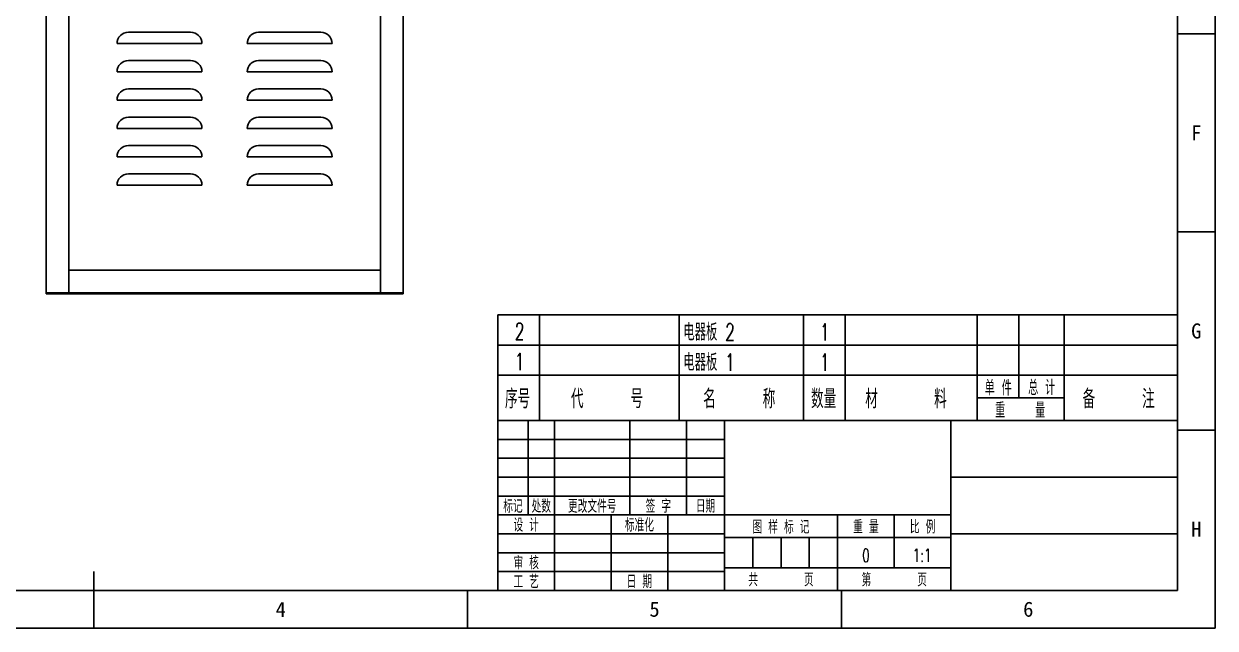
# Model space of a CAD drawing. Header units: millimetres. Extents: x -25 to 569, y -10 to 410.
# Drawn here: x 253.4 to 569, y -10 to 150.1 of the extents above; entities that cross this region are included whole.
import ezdxf
from ezdxf.enums import TextEntityAlignment as Align

# ---------------------------------------------------------------- set-up
doc = ezdxf.new("R2010")
doc.units = ezdxf.units.MM
doc.header["$LTSCALE"] = 10
for name, color, linetype in [('1轮廓实线层', 7, 'Continuous'), ('2细线层', 4, 'Continuous'), ('6文字层', 3, 'Continuous'), ('图框层', 7, 'Continuous')]:
    doc.layers.add(name, color=color, linetype=linetype)
doc.styles.add('PC_TEXTSTYLE', font='romans.shx', dxfattribs={"width": 0.8, "bigfont": 'hzfs.shx'})

# ---------------------------------------------------------------- blocks, each defined once
blk = doc.blocks.new('PC_TITLE_BLOCK')
at = {"layer": '1轮廓实线层'}
for p, q in [((0, 45), (-180, 45)), ((-180, 0), (-180, 45)), ((-172, 20), (-172, 45)), ((-165, 20), (-165, 45)), ((-145, 20), (-145, 45)), ((-130, 20), (-130, 45)), ((-120, 0), (-120, 45)), ((-60, 30), (0, 30)), ((-180, 20), (-60, 20)), ((-165, 0), (-165, 20)), ((-150, 0), (-150, 20)), ((-135, 0), (-135, 20)), ((-60, 15), (0, 15)), ((-180, 0), (0, 0))]:
    blk.add_line(p, q, dxfattribs=at)
at = {"layer": '1轮廓实线层', "color": 7}
for p, q in [((-60, 0), (-60, 45)), ((-180, 25), (-120, 25))]:
    blk.add_line(p, q, dxfattribs=at)
at = {"layer": '2细线层'}
for p, q in [((-180, 40), (-120, 40)), ((-180, 35), (-120, 35)), ((-180, 30), (-120, 30)), ((-90, 0), (-90, 20)), ((-75, 6), (-75, 20)), ((-180, 15), (-120, 15)), ((-120, 14), (-60, 14)), ((-112.5, 6), (-112.5, 14)), ((-105, 6), (-105, 14)), ((-97.5, 6), (-97.5, 14)), ((-180, 10), (-120, 10)), ((-180, 5), (-120, 5)), ((-120, 6), (-60, 6))]:
    blk.add_line(p, q, dxfattribs=at)
at = {"layer": '图框层'}
blk.add_line((0, 0), (0, 45), dxfattribs=at)
at = {"layer": '6文字层', "style": 'PC_TEXTSTYLE', "width": 0.667}
for s, p in [('标记', (-176, 22.5)), ('处数', (-168.5, 22.5)), (' 更改文件号 ', (-155, 22.5)), (' 签 字 ', (-137.5, 22.5)), (' 日期 ', (-125, 22.5)), (' 设 计 ', (-172.5, 17.51)), (' 标准化 ', (-142.5, 17.51)), (' 图 样 标 记 ', (-105, 17)), (' 重 量 ', (-82.5, 17)), (' 比 例 ', (-67.5, 17)), (' 审 核 ', (-172.5, 7.5)), (' 工 艺 ', (-172.5, 2.5)), (' 日 期 ', (-142.5, 2.5)), ('共       页', (-105, 3)), ('第       页', (-75, 3))]:
    blk.add_text(s, height=3.5, dxfattribs=at).set_placement(p, align=Align.MIDDLE)
at = {"layer": '6文字层', "style": 'PC_TEXTSTYLE', "flags": 8}
for tag, height, width, p, p2 in [('企业名称', 5, 1.98445, (-54.29, 34.82), (-5.27, 34.82)), ('产品名称或材料标记', 7, 0.600652, (-113.46, 28.64), (-66.42, 28.64)), ('图样名称', 5, 2.004495, (-54.79, 19.98), (-5.27, 19.98)), ('标准化', 3.5, 1.023147, (-133.83, 15.37), (-120.75, 15.37)), ('重量', 3.5, 1.408247, (-88.46, 7.54), (-76.55, 7.54)), ('比例', 3.5, 1.385287, (-73.35, 7.54), (-61.93, 7.54)), ('图样代号', 5, 2.006536, (-54.79, 5.63), (-5.52, 5.63)), ('审核', 3.5, 1.579393, (-163.99, 5.37), (-150.63, 5.37)), ('工艺', 3.5, 1.621807, (-164.21, 0.37), (-150.89, 0.37)), ('日期', 3.5, 1.560088, (-133.83, 0.37), (-120.75, 0.37)), ('共几页', 3.5, 0.557144, (-108.07, 0.63), (-101.05, 0.63))]:
    blk.add_attdef(tag, text='', height=height, dxfattribs=dict(at, width=width)).set_placement(p, p2, align=Align.FIT)
at = {"layer": '6文字层', "style": 'PC_TEXTSTYLE', "width": 4.379073, "flags": 8}
blk.add_attdef('设计', text='', height=3.5, rotation=358.4644, dxfattribs=at).set_placement((-164.23, 15.37), (-150.37, 15), align=Align.FIT)
at = {"layer": '6文字层', "color": 3, "style": 'PC_TEXTSTYLE', "width": 0.56476, "flags": 8}
blk.add_attdef('第几页', text='', height=3.5, dxfattribs=at).set_placement((-78.29, 0.75), (-71.16, 0.75), align=Align.FIT)
at = {"layer": '6文字层', "ltscale": 10, "style": 'PC_TEXTSTYLE', "flags": 1}
blk.add_attdef('图纸张数', (-58.68, -0.49), '', height=2.5, dxfattribs=at)
blk = doc.blocks.new('PC_MXBTITLERECORD')
at = {"layer": '1轮廓实线层'}
for p, q in [((-180, 0), (-180, 12)), ((0, 0), (0, 12))]:
    blk.add_line(p, q, dxfattribs=at)
at = {"layer": '2细线层'}
for p, q in [((-169, 12), (-169, 0)), ((-132, 12), (-132, 0)), ((-99, 12), (-99, 0)), ((-88, 12), (-88, 0)), ((-53, 12), (-53, 0)), ((-42, 12), (-42, 6)), ((-30, 12), (-30, 0)), ((-30, 6), (-53, 6))]:
    blk.add_line(p, q, dxfattribs=at)
at = {"layer": '6文字层', "style": 'PC_TEXTSTYLE', "width": 0.667}
for s, height, p in [('单 件', 4, (-47.45, 8.84)), ('总 计', 4, (-35.96, 8.94)), ('序号', 5, (-174.77, 6)), ('代     号', 5, (-151.09, 6)), ('名     称', 5, (-116.06, 6)), ('数量', 5, (-93.71, 6)), ('材      料', 5, (-71.89, 6)), ('备     注', 5, (-15.57, 6)), ('重    量', 4, (-41.65, 2.94))]:
    blk.add_text(s, height=height, dxfattribs=at).set_placement(p, align=Align.MIDDLE)
blk = doc.blocks.new('PC_MXB_BLOCK')
at = {"layer": '1轮廓实线层'}
for p, q in [((-180, 8), (-180, 0)), ((0, 8), (0, 0))]:
    blk.add_line(p, q, dxfattribs=at)
at = {"layer": '2细线层'}
for p, q in [((-180, 8), (0, 8)), ((-169, 8), (-169, 0)), ((-132, 8), (-132, 0)), ((-99, 8), (-99, 0)), ((-88, 8), (-88, 0)), ((-53, 8), (-53, 0)), ((-42, 8), (-42, 0)), ((-30, 8), (-30, 0)), ((-180, 0), (0, 0))]:
    blk.add_line(p, q, dxfattribs=at)
at = {"layer": '6文字层', "style": 'PC_TEXTSTYLE'}
for tag, width, p, p2 in [('序号', 0.769182, (-178.38, 1.35), (-170.09, 1.35)), ('代号', 3.14773, (-168.05, 1.35), (-134.11, 1.35)), ('名称', 2.802424, (-130.87, 1.2), (-100.28, 1.2)), ('数量', 0.817449, (-97.88, 1.2), (-89, 1.2)), ('材料', 2.943328, (-86.43, 1.01), (-54.3, 1.01)), ('单重', 0.854038, (-52.21, 0.89), (-43, 0.89)), ('总重', 0.958888, (-41.2, 1.27), (-30.86, 1.27)), ('备注', 2.494074, (-28.61, 1.02), (-1.16, 1.02))]:
    blk.add_attdef(tag, text='', height=4.5, dxfattribs=dict(at, width=width)).set_placement(p, p2, align=Align.FIT)

msp = doc.modelspace()

# ---------------------------------------------------------------- linework, layer by layer
at = {"layer": '1轮廓实线层'}
for p, q in [((559, 400), (559, 0)), ((272, -10), (272, 5)), ((0, 0), (559, 0))]:
    msp.add_line(p, q, dxfattribs=at)
at = {"layer": '1轮廓实线层', "color": 7}
for p, q in [((259.38, 333.87), (259.38, 78.87)), ((265.38, 333.87), (265.38, 78.87)), ((347.88, 333.87), (347.88, 78.87)), ((353.88, 333.87), (353.88, 78.87)), ((265.38, 327.87), (265.38, 84.87)), ((347.88, 84.87), (347.88, 327.87)), ((297.63, 147.87), (281.13, 147.87)), ((332.13, 147.87), (315.63, 147.87)), ((278.13, 144.87), (281.13, 144.87)), ((297.63, 144.87), (281.13, 144.87)), ((300.63, 144.87), (297.63, 144.87)), ((312.63, 144.87), (315.63, 144.87)), ((332.13, 144.87), (315.63, 144.87)), ((335.13, 144.87), (332.13, 144.87)), ((297.63, 140.37), (281.13, 140.37)), ((332.13, 140.37), (315.63, 140.37)), ((278.13, 137.37), (281.13, 137.37)), ((297.63, 137.37), (281.13, 137.37)), ((300.63, 137.37), (297.63, 137.37)), ((312.63, 137.37), (315.63, 137.37)), ((332.13, 137.37), (315.63, 137.37)), ((335.13, 137.37), (332.13, 137.37)), ((297.63, 132.87), (281.13, 132.87)), ((332.13, 132.87), (315.63, 132.87)), ((278.13, 129.87), (281.13, 129.87)), ((297.63, 129.87), (281.13, 129.87)), ((300.63, 129.87), (297.63, 129.87)), ((312.63, 129.87), (315.63, 129.87)), ((332.13, 129.87), (315.63, 129.87)), ((335.13, 129.87), (332.13, 129.87)), ((297.63, 125.37), (281.13, 125.37)), ((332.13, 125.37), (315.63, 125.37)), ((278.13, 122.37), (281.13, 122.37)), ((297.63, 122.37), (281.13, 122.37)), ((300.63, 122.37), (297.63, 122.37)), ((312.63, 122.37), (315.63, 122.37)), ((332.13, 122.37), (315.63, 122.37)), ((335.13, 122.37), (332.13, 122.37)), ((297.63, 117.87), (281.13, 117.87)), ((332.13, 117.87), (315.63, 117.87)), ((278.13, 114.87), (281.13, 114.87)), ((297.63, 114.87), (281.13, 114.87)), ((300.63, 114.87), (297.63, 114.87)), ((312.63, 114.87), (315.63, 114.87)), ((332.13, 114.87), (315.63, 114.87)), ((335.13, 114.87), (332.13, 114.87)), ((278.13, 107.37), (281.13, 107.37)), ((297.63, 110.37), (281.13, 110.37)), ((297.63, 107.37), (281.13, 107.37)), ((300.63, 107.37), (297.63, 107.37)), ((312.63, 107.37), (315.63, 107.37)), ((332.13, 110.37), (315.63, 110.37)), ((332.13, 107.37), (315.63, 107.37)), ((335.13, 107.37), (332.13, 107.37)), ((265.38, 84.87), (347.88, 84.87)), ((265.38, 84.87), (347.88, 84.87)), ((265.38, 78.87), (265.38, 84.87)), ((347.88, 78.87), (347.88, 84.87)), ((259.38, 78.87), (353.88, 78.87)), ((259.38, 78.87), (259.38, 78.57)), ((259.38, 78.87), (265.38, 78.87)), ((259.38, 78.57), (353.88, 78.57)), ((265.38, 78.87), (347.88, 78.87)), ((347.88, 78.87), (353.88, 78.87)), ((353.88, 78.87), (353.88, 78.57))]:
    msp.add_line(p, q, dxfattribs=at)
for centre, start, end in [((281.13, 144.87), 90, 180), ((297.63, 144.87), 0, 90), ((315.63, 144.87), 90, 180), ((332.13, 144.87), 0, 90), ((281.13, 137.37), 90, 180), ((297.63, 137.37), 0, 90), ((315.63, 137.37), 90, 180), ((332.13, 137.37), 0, 90), ((281.13, 129.87), 90, 180), ((297.63, 129.87), 0, 90), ((315.63, 129.87), 90, 180), ((332.13, 129.87), 0, 90), ((281.13, 122.37), 90, 180), ((297.63, 122.37), 0, 90), ((315.63, 122.37), 90, 180), ((332.13, 122.37), 0, 90), ((281.13, 114.87), 90, 180), ((297.63, 114.87), 0, 90), ((315.63, 114.87), 90, 180), ((332.13, 114.87), 0, 90), ((281.13, 107.37), 90, 180), ((297.63, 107.37), 0, 90), ((315.63, 107.37), 90, 180), ((332.13, 107.37), 0, 90)]:
    msp.add_arc(centre, 3, start, end, dxfattribs=at)
at = {"layer": '2细线层'}
for p, q in [((569, 410), (569, -10)), ((569, 147.5), (559, 147.5)), ((569, 95), (559, 95)), ((569, 42.5), (559, 42.5)), ((272, -10), (272, 0)), ((371, -10), (371, 0)), ((470, -10), (470, 0)), ((-25, -10), (569, -10)), ((569, -10), (559, -10))]:
    msp.add_line(p, q, dxfattribs=at)

# ---------------------------------------------------------------- block references
at = {"layer": '图框层'}
ref = msp.add_blockref('PC_MXB_BLOCK', (559, 65), dxfattribs=at)
ref.add_attrib('序号', '2', dxfattribs={"layer": '6文字层', "height": 4.5, "style": 'PC_TEXTSTYLE', "width": 0.667}).set_placement((384.76, 66.35), align=Align.CENTER)
ref.add_attrib('名称', '电器板 2', (428.13, 66.2), dxfattribs={"layer": '6文字层', "height": 4.5, "style": 'PC_TEXTSTYLE', "width": 0.667})
ref.add_attrib('数量', '1', dxfattribs={"layer": '6文字层', "height": 4.5, "style": 'PC_TEXTSTYLE', "width": 0.667}).set_placement((465.56, 66.2), align=Align.CENTER)
ref = msp.add_blockref('PC_MXB_BLOCK', (559, 57), dxfattribs=at)
ref.add_attrib('序号', '1', dxfattribs={"layer": '6文字层', "height": 4.5, "style": 'PC_TEXTSTYLE', "width": 0.667}).set_placement((384.76, 58.35), align=Align.CENTER)
ref.add_attrib('名称', '电器板 1', (428.13, 58.2), dxfattribs={"layer": '6文字层', "height": 4.5, "style": 'PC_TEXTSTYLE', "width": 0.667})
ref.add_attrib('数量', '1', dxfattribs={"layer": '6文字层', "height": 4.5, "style": 'PC_TEXTSTYLE', "width": 0.667}).set_placement((465.56, 58.2), align=Align.CENTER)
msp.add_blockref('PC_MXBTITLERECORD', (559, 45), dxfattribs=at)
ref = msp.add_blockref('PC_TITLE_BLOCK', (559, 0), dxfattribs=at)
ref.add_attrib('重量', '0', dxfattribs={"layer": '6文字层', "height": 3.5, "style": 'PC_TEXTSTYLE', "width": 0.667}).set_placement((476.5, 7.54), align=Align.CENTER)
ref.add_attrib('比例', '1:1', dxfattribs={"layer": '6文字层', "height": 3.5, "style": 'PC_TEXTSTYLE', "width": 0.667}).set_placement((491.36, 7.54), align=Align.CENTER)

# ---------------------------------------------------------------- texts
at = {"layer": '6文字层'}
for s, p in [('F', (564, 121.25)), ('G', (564, 68.75)), ('H', (564, 16.25)), ('4', (321.5, -5)), ('5', (420.5, -5)), ('6', (519.5, -5))]:
    msp.add_text(s, height=4, dxfattribs=at).set_placement(p, align=Align.MIDDLE)

doc.saveas('drawing.dxf')
